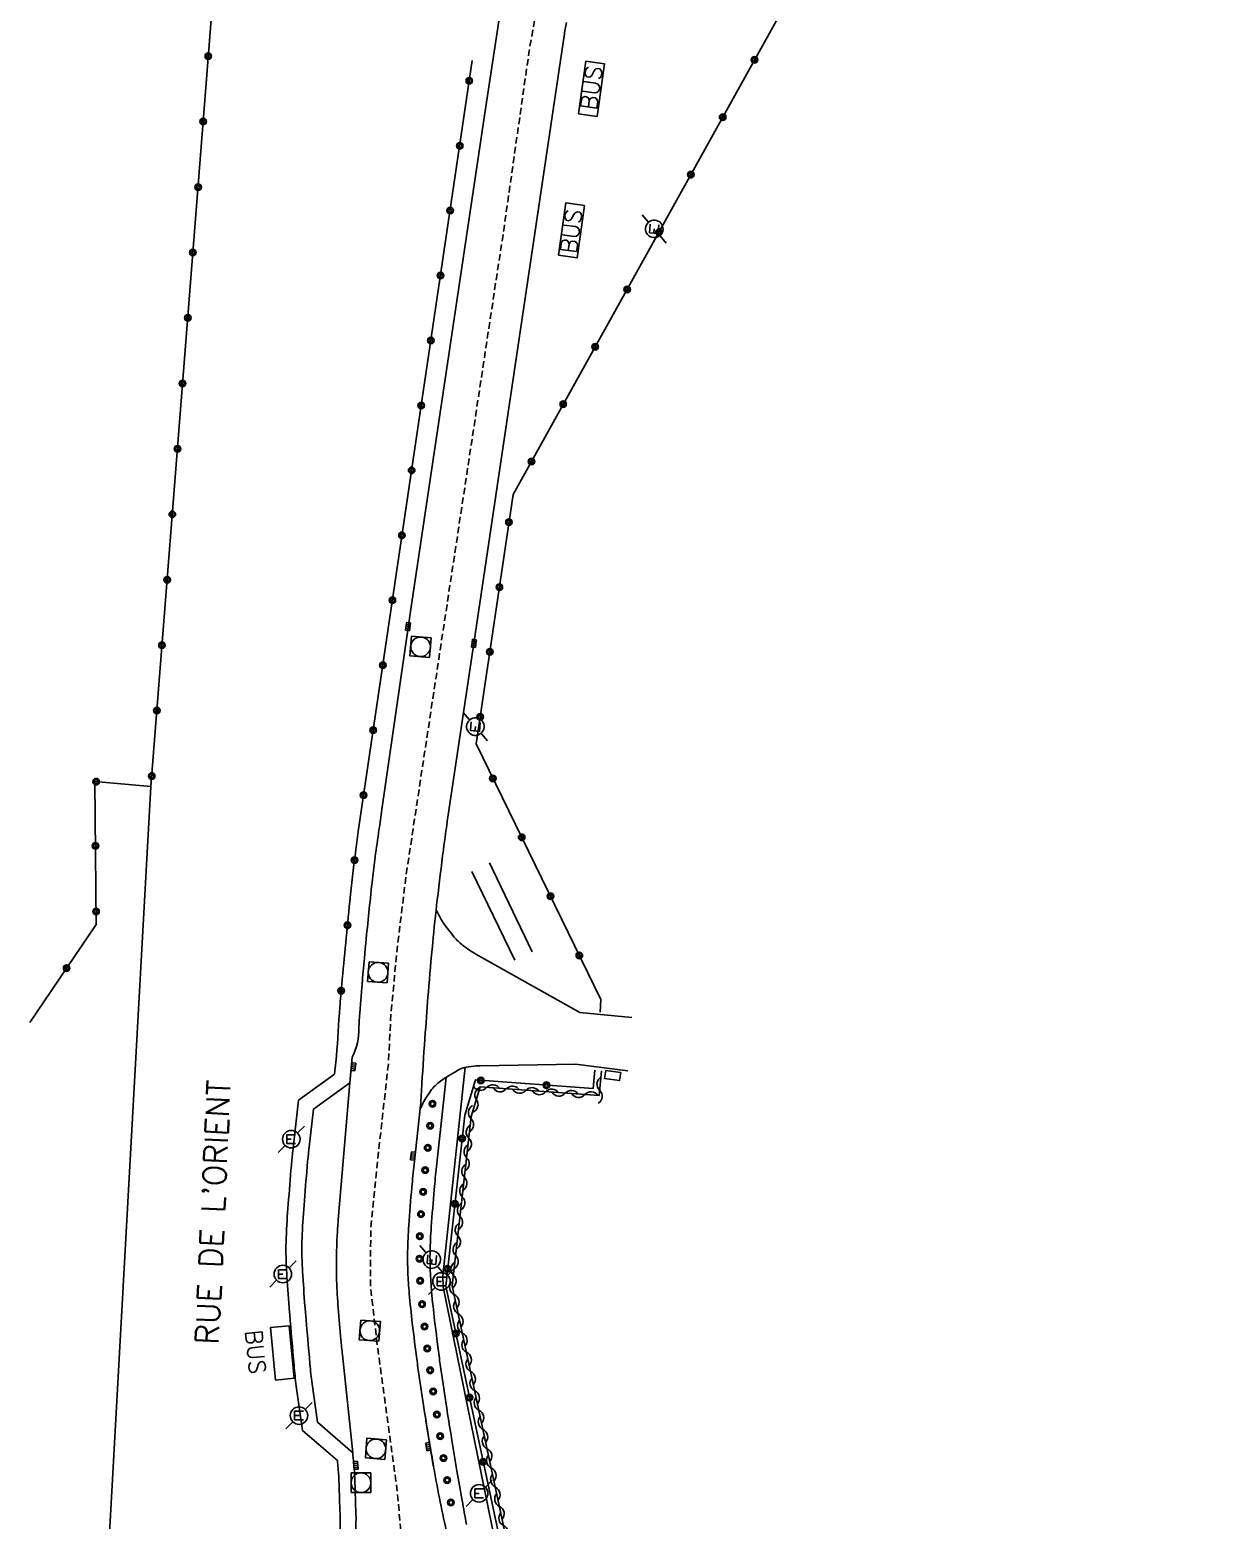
# Model space of a CAD drawing. Header units: millimetres. Extents: x 82000 to 83000, y 142999 to 144000.
# Drawn here: x 82306.8 to 82396.9, y 143704.7 to 143818.2 of the extents above; entities that cross this region are included whole.
import ezdxf
from ezdxf.enums import TextEntityAlignment as Align

# ---------------------------------------------------------------- set-up
doc = ezdxf.new("R2010")
doc.units = ezdxf.units.MM
doc.linetypes.add('DASHED', pattern=[0.75, 0.5, -0.25])
doc.layers.get('0').update_dxf_attribs({"linetype": 'CONTINUOUS'})
for name, color, linetype in [('W0001', 6, 'DASHED'), ('W0008', 7, 'CONTINUOUS'), ('W0100', 7, 'CONTINUOUS'), ('W0310', 3, 'CONTINUOUS'), ('W0322', 7, 'CONTINUOUS'), ('W0400', 7, 'CONTINUOUS'), ('W0420', 7, 'CONTINUOUS'), ('W0471', 7, 'CONTINUOUS'), ('W0700', 7, 'CONTINUOUS'), ('W0984', 7, 'CONTINUOUS'), ('W0989', 7, 'CONTINUOUS')]:
    doc.layers.add(name, color=color, linetype=linetype)
doc.styles.get("Standard").update_dxf_attribs({"font": 'romans.shx', "width": 0.85})

# ---------------------------------------------------------------- blocks, each defined once
blk = doc.blocks.new('T400')
for p, q in [((-0.15, 0.3), (0.15, 0.3)), ((-0.15, -0.25), (-0.15, 0.3)), ((-0.15, 0.15), (0.15, 0.15)), ((-0.15, 0), (0.15, 0)), ((0.15, 0.3), (0.15, -0.25)), ((-0.15, -0.15), (0.15, -0.15)), ((-0.15, -0.25), (-0.15, -0.3)), ((-0.15, -0.3), (0.15, -0.3)), ((0.15, -0.3), (0.15, -0.25))]:
    blk.add_line(p, q)
blk = doc.blocks.new('T420')
for p, q in [((0.75, 0.75), (-0.75, 0.75)), ((-0.75, 0.75), (-0.75, -0.75)), ((0.75, 0.75), (0.75, -0.75)), ((0.75, -0.75), (-0.75, -0.75))]:
    blk.add_line(p, q)
blk.add_ellipse((0, 0), major_axis=(-0.53, 0.53), ratio=1, start_param=3.926991, end_param=10.210176)
blk = doc.blocks.new('T471')
for p, q in [((-0.333334, 0.333334), (-0.333334, -0.333334)), ((-0.333334, 0.333334), (0.333334, 0.333334)), ((-0.333334, 0), (0, 0)), ((0.500001, 0.500001), (1.000002, 1.000002)), ((-0.500001, -0.500001), (-1.000002, -1.000002)), ((-0.333334, -0.333334), (0.333334, -0.333334))]:
    blk.add_line(p, q)
blk.add_ellipse((0, 0), major_axis=(0.471405, 0.471405), ratio=1, start_param=5.4977871438, end_param=11.780972451)
blk = doc.blocks.new('t322o')
at = {"color": 0, "linetype": 'Continuous'}
for radius in [0.25, 0.15]:
    blk.add_circle((0, 0), radius, dxfattribs=at)
blk = doc.blocks.new('t310o')
at = {"color": 0, "linetype": 'Continuous'}
for centre, start, end in [((-0.5, 0.38), 216.8699, 323.1304), ((0.5, -0.37), 36.8699, 143.1303)]:
    blk.add_arc(centre, 0.625, start, end, dxfattribs=at)

msp = doc.modelspace()

# ---------------------------------------------------------------- linework, layer by layer
at = {"layer": 'W0001', "flags": 128}
for points in [[(82465.69, 144000), (82445.56, 143962.72), (82431.18, 143937.02), (82422.38, 143921.88), (82418.41, 143915.91), (82414.19, 143910.12), (82409.59, 143904.72), (82403.61, 143898.01), (82373.67, 143865.17), (82367.69, 143858.22), (82364.3, 143854.16), (82361.27, 143850.07), (82358.09, 143845.3), (82355.21, 143840.35), (82351.88, 143834.38), (82348.37, 143828.16), (82346.83, 143825.07), (82345.77, 143821.72), (82344.88, 143816.56), (82342.94, 143802.92), (82335.51, 143753.82), (82334.88, 143748.63), (82334.36, 143743.44), (82334.16, 143739.47)], [(82334.91, 143684.46), (82335.87, 143694.89), (82334.85, 143706.74), (82333.33, 143717.87), (82332.8, 143722.36), (82332.81, 143726.86), (82333.38, 143732.49), (82334.16, 143739.47)]]:
    msp.add_lwpolyline(points, dxfattribs=at)
at = {"layer": 'W0008'}
for points in [[(82342.57, 143818.82), (82341.55, 143812.15), (82335.86, 143774.05), (82333.66, 143758.79, 0.000685), (82333.44, 143757.24, 0.000513), (82333.15, 143755.18, 0.007541), (82332.94, 143753.48, 0.002842), (82332.47, 143748.97, 0.00305), (82332.19, 143745.89, 0.002519), (82331.9, 143742.15, -0.128348), (82331.41, 143739.93, 0.002414)], [(82347.72, 143818.72, 0.011446), (82347.54, 143817.7), (82340.76, 143772.13), (82338.69, 143758.2, 0.004952), (82338.35, 143755.73, 0.003235), (82337.88, 143751.92, 0.004621), (82337.53, 143748.63, 0.004091), (82337.2, 143744.9, 0.002253), (82336.97, 143741.8, 0.001806), (82336.71, 143737.93, 0.002158), (82336.61, 143736.24, 0.002158)], [(82336.96, 143712.63, 0.001653), (82337.02, 143712.22, 0.009362), (82337.86, 143707.3, 0.009209), (82338.91, 143702.34, 0.001809)]]:
    msp.add_lwpolyline(points, format="xyb", dxfattribs=at)
at = {"layer": 'W0008', "flags": 128}
for points in [[(82312.91, 143703.66), (82316.06, 143760.53)], [(82351.91, 143686.37), (82345.72, 143686.2), (82338.33, 143722.43), (82338.3, 143723.27), (82340, 143739.16)]]:
    msp.add_lwpolyline(points, dxfattribs=at)
for points in [[(82352.71, 143742.95), (82348.73, 143743.34), (82340.83, 143747.77, -0.029734), (82340.16, 143748.2, -0.026657), (82339.46, 143748.76, -0.040743), (82339.17, 143749.07, -0.012696), (82338.34, 143750.17, -0.029724), (82338.13, 143750.51, -0.016253), (82337.8, 143751.16)], [(82330.21, 143740.01), (82330.06, 143738.64), (82327.31, 143736.65), (82326.88, 143732.78, 0.006443), (82326.77, 143731.7, 0.002301), (82326.53, 143728.74, 0.008854), (82326.37, 143726.17, 0.016962), (82326.36, 143724.76, 0.008841), (82326.41, 143723.54, 0.003908), (82326.6, 143720.87, 0.001935), (82326.64, 143720.36, 0.00025), (82326.97, 143716.46, 0.010904), (82327.14, 143714.88), (82327.62, 143711.5), (82330.28, 143709.21, -0.003974), (82330.37, 143708.04, -0.010671), (82330.41, 143707.21, -0.000484), (82330.48, 143704.82, -0.0076), (82330.48, 143704.71, -0.003898), (82330.47, 143703.34, -0.006542)], [(82331.41, 143739.93), (82331.21, 143737.97), (82328.45, 143735.98), (82328.08, 143732.65, 0.006443), (82327.97, 143731.6, 0.002301), (82327.73, 143728.65, 0.008854), (82327.58, 143726.12, 0.016962), (82327.57, 143724.8, 0.008841), (82327.62, 143723.62, 0.003908), (82327.8, 143720.96, 0.001935), (82327.85, 143720.46, 0.00025), (82328.18, 143716.56, 0.010857), (82328.34, 143715.05), (82328.76, 143712.12), (82331.44, 143709.8, -0.005612), (82331.58, 143708.13, -0.010671), (82331.62, 143707.24, -0.000484), (82331.69, 143704.86, -0.0076), (82331.69, 143704.71, -0.003898), (82331.68, 143703.31, -0.006542)], [(82336.62, 143736.05, -0.057621), (82337.37, 143737.35, -0.081101), (82338.13, 143738.1, -0.027425), (82339.6, 143739.01, -0.091628), (82340.1, 143739.17, -0.008577), (82340.85, 143739.26, -0.021325), (82341.16, 143739.28), (82348.42, 143739.4), (82352.39, 143738.9)], [(82331.21, 143737.97), (82330.34, 143727.53, 0.008669), (82330.25, 143726.24, 0.007036), (82330.2, 143724.64, 0.014372), (82330.21, 143722.93, 0.011505), (82330.34, 143720.8, 0.001772), (82330.54, 143718.43, 0.003578), (82330.66, 143717.27), (82331.44, 143709.8)], [(82340.1, 143704.35, -0.001978), (82339.78, 143706.17, -0.001273), (82339.38, 143708.43, -0.001166), (82338.97, 143710.91, -0.002377), (82338.63, 143713, -0.001846), (82338.22, 143715.7, -0.004731), (82338.04, 143717, -0.002175), (82337.68, 143719.88, -0.00819), (82337.45, 143722.07, -0.011177), (82337.35, 143723.64, -0.015972), (82337.33, 143725.1, -0.012643), (82337.42, 143727, -0.003597), (82337.65, 143729.86, -0.005861), (82337.82, 143731.6), (82338.56, 143738.39)], [(82337.6, 143708.75, -0.000881), (82337.28, 143710.63, -0.002377), (82336.94, 143712.74, -0.001846), (82336.53, 143715.44, -0.004731), (82336.34, 143716.78, -0.002175), (82335.98, 143719.68, -0.00819), (82335.75, 143721.92, -0.011177), (82335.64, 143723.56, -0.015972), (82335.62, 143725.13, -0.012643), (82335.71, 143727.12, -0.003597), (82335.94, 143730.01, -0.005861), (82336.12, 143731.78), (82336.61, 143736.24)]]:
    msp.add_lwpolyline(points, format="xyb", dxfattribs=at)
at = {"layer": 'W0100', "flags": 128}
for points in [[(82349.2, 143815.77), (82348.63, 143811.78), (82350.05, 143811.58), (82350.62, 143815.57)], [(82347.12, 143801.01), (82347.67, 143804.99), (82349.09, 143804.79), (82348.54, 143800.81)], [(82351.86, 143738.76), (82350.72, 143738.92), (82350.63, 143738.3), (82351.77, 143738.14)], [(82326.59, 143719.48), (82326.98, 143715.48), (82325.56, 143715.34), (82325.18, 143719.35)]]:
    msp.add_lwpolyline(points, close=True, dxfattribs=at)
at = {"layer": 'W0310', "flags": 128}
msp.add_lwpolyline([(82350.39, 143738.9), (82350.2, 143737), (82341.15, 143737.66), (82340.46, 143735.41), (82339.02, 143722.52), (82346.56, 143687.26), (82351.96, 143687.16)], dxfattribs=at)
at = {"layer": 'W0322'}
msp.add_lwpolyline([(82417.83, 143902.35), (82392.02, 143872.63), (82375.7, 143853.8), (82373.65, 143851.29), (82370.28, 143846.32), (82359.48, 143830.46), (82367.62, 143825.93), (82355.97, 143804.93), (82343.65, 143782.79), (82340.84, 143763.78), (82350.33, 143744.33), (82350.28, 143743.35)], dxfattribs=at)
at = {"layer": 'W0322', "flags": 128}
for points in [[(82306.84, 143742.58), (82311.9, 143750.02), (82311.79, 143760.92), (82316.06, 143760.53), (82322.47, 143841.88)], [(82349.89, 143738.95), (82349.75, 143737.53), (82340.79, 143738.19), (82339.97, 143735.51), (82338.52, 143722.49), (82346.15, 143686.77), (82351.95, 143686.66)]]:
    msp.add_lwpolyline(points, dxfattribs=at)
msp.add_lwpolyline([(82330.21, 143740.01, -0.002591), (82330.46, 143743.74, -0.005567), (82330.61, 143745.48, -0.000163), (82331.22, 143751.78, -0.003177), (82331.25, 143752.1, -0.002867), (82331.67, 143755.72, -0.006576), (82331.88, 143757.3), (82340.55, 143815.84)], format="xyb", dxfattribs=at)
at = {"layer": 'W0700', "flags": 128}
for points in [[(82340.52, 143754.08), (82343.79, 143747.32)], [(82341.85, 143754.72), (82345.11, 143747.96)]]:
    msp.add_lwpolyline(points, dxfattribs=at)

# ---------------------------------------------------------------- block references
at = {"layer": 'W0310'}
for p, rotation in [((82341.64, 143737.62), 175.8203054769646), ((82350.24, 143737.41), 264.2315831506605), ((82340.86, 143736.69), 252.8697500827338), ((82343.14, 143737.51), 175.820305476948), ((82344.63, 143737.4), 175.820305476948), ((82346.13, 143737.29), 175.8203054769147), ((82347.62, 143737.18), 175.8203054769313), ((82349.12, 143737.08), 175.8203054769313), ((82340.44, 143735.25), 263.6255321022934), ((82340.28, 143733.76), 263.6255321022953), ((82340.11, 143732.27), 263.6255321022953), ((82339.94, 143730.78), 263.6255321022851), ((82339.78, 143729.29), 263.6255321022953), ((82339.61, 143727.8), 263.6255321022953), ((82339.44, 143726.31), 263.6255321023036), ((82339.28, 143724.82), 263.6255321022953), ((82339.11, 143723.33), 263.6255321023036), ((82339.17, 143721.85), 282.0682168659457), ((82339.48, 143720.38), 282.0682168659422), ((82339.79, 143718.91), 282.0682168659387), ((82340.11, 143717.45), 282.068216865934), ((82340.42, 143715.98), 282.0682168659306), ((82340.73, 143714.51), 282.0682168659259), ((82341.05, 143713.05), 282.0682168659422), ((82341.36, 143711.58), 282.0682168659387), ((82341.67, 143710.11), 282.0682168659457), ((82341.99, 143708.65), 282.0682168659422), ((82342.3, 143707.18), 282.0682168659387), ((82342.61, 143705.71), 282.068216865934), ((82342.93, 143704.25), 282.0682168659387)]:
    msp.add_blockref('t310o', p, dxfattribs=dict(at, rotation=rotation))
at = {"layer": 'W0322'}
for p, rotation in [((82320.44, 143816.16), 85.49797719210996), ((82362.04, 143815.88), 240.9883154968819), ((82340.32, 143814.29), 81.57763629530376), ((82359.62, 143811.51), 240.9883154968819), ((82320.05, 143811.18), 85.49797719210996), ((82339.59, 143809.34), 81.57763629530132), ((82357.19, 143807.14), 240.98831549689), ((82319.66, 143806.19), 85.49797719210996), ((82338.86, 143804.4), 81.57763629530957), ((82354.77, 143802.77), 240.9110644578047), ((82319.27, 143801.21), 85.49797719211959), ((82338.12, 143799.45), 81.57763629531202), ((82352.34, 143798.4), 240.91106445779), ((82318.88, 143796.23), 85.49797719211827), ((82337.39, 143794.51), 81.57763629530376), ((82349.91, 143794.03), 240.9110644578055), ((82318.48, 143791.24), 85.49797719211959), ((82336.66, 143789.56), 81.57763629530957), ((82347.48, 143789.66), 240.9110644578128), ((82318.09, 143786.26), 85.49797719211959), ((82345.05, 143785.29), 240.9110644577974), ((82335.93, 143784.62), 81.5776362953178), ((82317.7, 143781.27), 85.49797719211959), ((82335.19, 143779.67), 81.57763629530957), ((82343.34, 143780.68), 261.5738063713735), ((82317.31, 143776.29), 85.49797719211257), ((82342.61, 143775.73), 261.573806371371), ((82334.46, 143774.73), 81.57763629530376), ((82316.91, 143771.31), 85.49797719211128), ((82341.88, 143770.79), 261.573806371371), ((82333.73, 143769.78), 81.57763629531202), ((82316.52, 143766.32), 85.49797719210297), ((82341.14, 143765.84), 261.5738063713627), ((82333, 143764.84), 81.57763629530957), ((82311.89, 143760.91), 354.87262164411), ((82316.13, 143761.34), 85.49797719210996), ((82342.12, 143761.16), 296.0231712722922), ((82332.27, 143759.89), 81.57763629530132), ((82311.84, 143756.02), 90.59955208523138), ((82344.31, 143756.67), 296.0231712722846), ((82331.58, 143754.94), 83.22716681894393), ((82346.5, 143752.18), 296.0231712722848), ((82311.89, 143751.02), 90.59955208523985), ((82331.04, 143749.97), 84.48056251562801), ((82309.65, 143746.71), 55.78603117022241), ((82348.7, 143747.68), 296.0231712722772), ((82330.56, 143744.99), 84.86731677872729), ((82341.2, 143738.16), 175.8203054769313), ((82346.19, 143737.79), 175.8203054769141), ((82337.51, 143736.38), 256.0485658306228), ((82337.34, 143734.71), 256.0485658306188), ((82339.77, 143733.73), 263.625532102287), ((82337.15, 143733.03), 256.0485658306188), ((82336.96, 143731.32), 256.0485658306269), ((82336.8, 143729.67), 256.0485658306188), ((82339.22, 143728.76), 263.6255321022768), ((82336.64, 143727.97), 256.0485658306188), ((82336.55, 143726.29), 256.0485658306228), ((82336.52, 143724.58), 256.0485658306188), ((82336.58, 143722.9), 256.0485658306228), ((82338.66, 143723.8), 263.625532102287), ((82336.72, 143721.11), 256.0485658306228), ((82336.91, 143719.41), 256.0485658306228), ((82339.29, 143718.89), 282.068216865934), ((82337.12, 143717.74), 256.0485658306228), ((82337.34, 143716.08), 256.0485658306188), ((82337.57, 143714.47), 256.0485658306188), ((82340.33, 143714), 282.0682168659306), ((82337.85, 143712.71), 256.0485658306309), ((82338.1, 143711.07), 256.0485658306269), ((82338.35, 143709.4), 256.0485658306188), ((82341.38, 143709.11), 282.0682168659422), ((82338.64, 143707.72), 256.0485658306228), ((82338.92, 143706.01), 256.0485658306188)]:
    msp.add_blockref('t322o', p, dxfattribs=dict(at, rotation=rotation))
at = {"layer": 'W0400'}
for p, rotation in [((82335.66, 143772.72), 171.5968628907161), ((82340.67, 143771.44), 172.8724673952122), ((82331.49, 143739.19), 174.1218732701828), ((82336.03, 143732.4), 353.7172467669419), ((82337.19, 143710.26), 189.4580079532461), ((82331.67, 143708.85), 184.530452315246)]:
    msp.add_blockref('T400', p, dxfattribs=dict(at, rotation=rotation))
at = {"layer": 'W0420'}
for p, rotation in [((82336.61, 143771.18), 85.4107104290571), ((82333.37, 143746.39), 85.41071042905844), ((82332.74, 143719.1), 85.41071042905844), ((82333.21, 143710.1), 85.41071042906675)]:
    msp.add_blockref('T420', p, dxfattribs=dict(at, rotation=rotation))
msp.add_blockref('T420', (82332.07, 143707.52), dxfattribs=at)
at = {"layer": 'W0471'}
for p, rotation in [((82354.41, 143803.01), 85.41071042907373), ((82340.78, 143765.1), 85.41071042907373), ((82337.46, 143724.51), 85.41071042906542)]:
    msp.add_blockref('T471', p, dxfattribs=dict(at, rotation=rotation))
for p in [(82326.76, 143733.68), (82326.12, 143723.41), (82338.2, 143722.85), (82327.35, 143712.63), (82341.07, 143706.71)]:
    msp.add_blockref('T471', p, dxfattribs=at)

# ---------------------------------------------------------------- texts
at = {"layer": 'W0984'}
for rotation, p in [(82.0832, (82349.62, 143813.75)), (82.0832, (82348.08, 143802.82)), (275.5262, (82324.05, 143717.48))]:
    msp.add_text('BUS', height=1.25, rotation=rotation, dxfattribs=at).set_placement(p, align=Align.MIDDLE)
at = {"layer": 'W0989'}
msp.add_text("RUE DE L'ORIENT", height=1.75, rotation=87.3835, dxfattribs=at).set_placement((82320.79, 143728.11), align=Align.MIDDLE)

doc.saveas('drawing.dxf')
